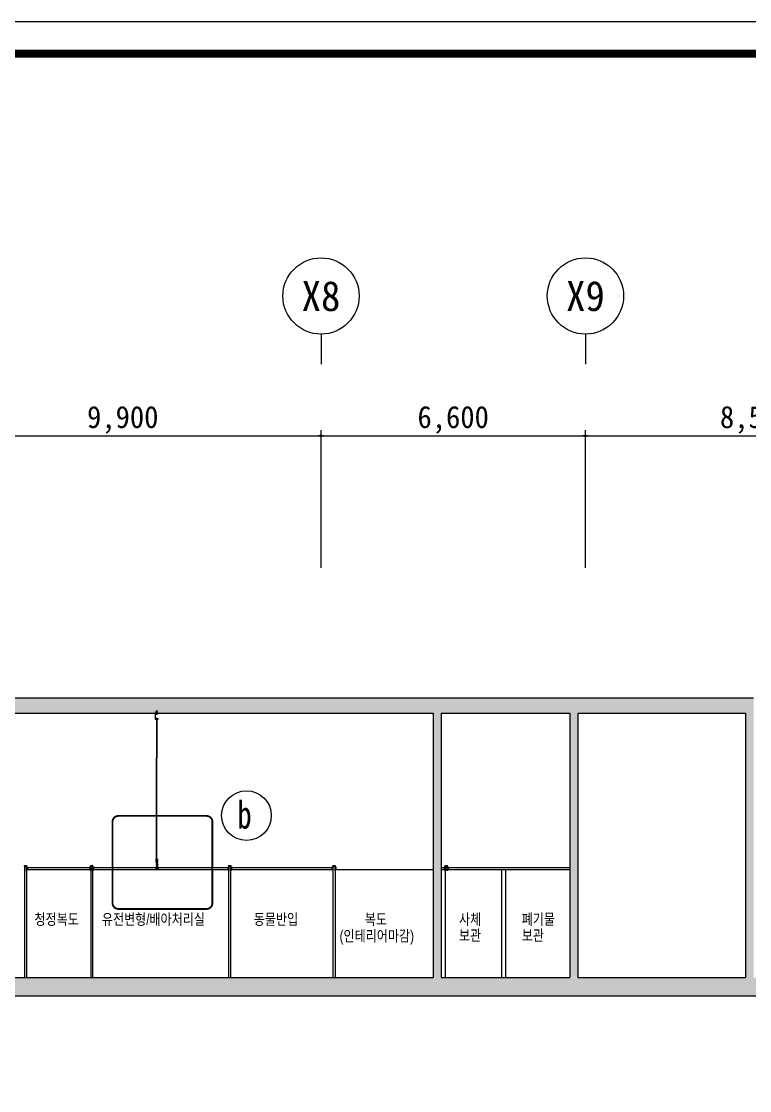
# Model space of a CAD drawing. Header units: millimetres. Extents: x 761574 to 813627, y -447408 to -384263.
# Drawn here: x 809305 to 810096, y -385425 to -384263 of the extents above; entities that cross this region are included whole.
import ezdxf
from ezdxf.enums import TextEntityAlignment as Align

# ---------------------------------------------------------------- set-up
doc = ezdxf.new("R2010")
doc.units = ezdxf.units.MM
doc.header["$LTSCALE"] = 500
doc.header["$PDMODE"] = 2
for name, pattern in [('CENTER', [2, 1.25, -0.25, 0.25, -0.25]), ('HID', [2.2, 1.5, -0.7]), ('HIDDEN', [9.525, 6.35, -3.175])]:
    doc.linetypes.add(name, pattern=pattern)
doc.layers.get('Defpoints').update_dxf_attribs({"color": 8})
doc.layers.add('(크린)벽체 50T PANNEL', color=4, linetype='Continuous', lineweight=20)
for name, color, linetype in [('1', 1, 'CENTER'), ('3', 3, 'Continuous'), ('5', 5, 'Continuous'), ('BEEM-ST', 2, 'Continuous'), ('DIM', 7, 'Continuous'), ('DOOR', 4, 'Continuous'), ('ETC', 6, 'Continuous'), ('FORM', 7, 'Continuous'), ('H1', 5, 'Continuous'), ('ik_Line', 30, 'Continuous'), ('PANEL', 7, 'Continuous'), ('TEXT1', 2, 'Continuous'), ('TIT1', 3, 'Continuous'), ('크린판넬', 4, 'Continuous')]:
    doc.layers.add(name, color=color, linetype=linetype)
doc.styles.add('글씨1', font='stylu.ttf')
doc.styles.add('돋움', font='')
doc.styles.get('돋움').set_extended_font_data('DotumChe')
doc.dimstyles.new('DIM270', dxfattribs={"dimscale": 3, "dimtxt": 3, "dimasz": 1, "dimexe": 2, "dimexo": 3, "dimgap": 1, "dimtad": 1, "dimtoh": 1, "dimdec": 0, "dimzin": 9, "dimdsep": 46, "dimtxsty": '돋움', "dimblk": 'dots', "dimcen": 0, "dimclrt": 3, "dimadec": 0, "dimazin": 0, "dimtm": 1e-09, "dimtfac": 1, "dimtdec": 0, "dimtix": 1, "dimtmove": 2, "dimatfit": 3, "dimldrblk": 'dots', "dimfxl": 0, "dimtolj": 1, "dimtzin": 0, "dimarcsym": 0})
pattern_1 = [(45, (702758.39385, -388191.3018), (0.029273216136, 0.107335125832), [0.137995264246, -0.02759905285, 0, -0.02759905285])]

# ---------------------------------------------------------------- blocks, each defined once
blk = doc.blocks.new('form')
at = {"layer": 'FORM', "color": 3}
blk.add_lwpolyline([(0, 562.79), (792.83, 562.79), (792.83, 0), (0, 0)], close=True, dxfattribs=at)
at = {"layer": 'FORM', "color": 2, "const_width": 1.94}
blk.add_lwpolyline([(12.48, 6.47), (12.48, 555.28), (781.78, 555.28), (781.78, 6.47)], close=True, dxfattribs=at)
blk = doc.blocks.new('*U2')
blk.add_line((0, 5), (0, 0))
blk.add_circle((0, 11.35), 6.35)
at = {"color": 3, "style": '돋움'}
blk.add_attdef('NO', text='', height=5, dxfattribs=at).set_placement((0, 11.35), align=Align.MIDDLE_CENTER)
blk = doc.blocks.new('dots')
blk.add_line((-1, 0), (1, 0))
at = {"const_width": 0.5}
blk.add_lwpolyline([(-0.25, 0, 1), (0.25, 0, 1)], format="xyb", close=True, dxfattribs=at)
blk = doc.blocks.new('*D48')
at = {"layer": 'Defpoints', "color": 0}
for p in [(809630.7, -384713.6), (809199.8, -384865.9), (809630.7, -384865.9)]:
    blk.add_point(p, dxfattribs=at)
at = {"layer": 'DIM', "color": 0, "lineweight": -2}
for p, q in [((809199.8, -384856.9), (809199.8, -384707.6)), ((809630.7, -384856.9), (809630.7, -384707.6)), ((809202.8, -384713.6), (809627.7, -384713.6))]:
    blk.add_line(p, q, dxfattribs=at)
at = {"layer": 'DIM', "color": 0, "lineweight": -2, "xscale": 3, "yscale": 3, "zscale": 3, "rotation": 180}
blk.add_blockref('dots', (809199.8, -384713.6), dxfattribs=at)
at = {"layer": 'DIM', "color": 0, "lineweight": -2, "xscale": 3, "yscale": 3, "zscale": 3}
blk.add_blockref('dots', (809630.7, -384713.6), dxfattribs=at)
at = {"layer": 'DIM', "color": 3, "insert": (809415.3, -384696.3), "char_height": 24, "attachment_point": 5, "style": '돋움'}
blk.add_mtext('\\A1;9,900', dxfattribs=at)
blk = doc.blocks.new('*D49')
at = {"layer": 'Defpoints', "color": 0}
for p in [(809917.9, -384713.6), (809630.7, -384865.9), (809917.9, -384865.9)]:
    blk.add_point(p, dxfattribs=at)
at = {"layer": 'DIM', "color": 0, "lineweight": -2}
for p, q in [((809630.7, -384856.9), (809630.7, -384707.6)), ((809917.9, -384856.9), (809917.9, -384707.6)), ((809633.7, -384713.6), (809914.9, -384713.6))]:
    blk.add_line(p, q, dxfattribs=at)
at = {"layer": 'DIM', "color": 0, "lineweight": -2, "xscale": 3, "yscale": 3, "zscale": 3, "rotation": 180}
blk.add_blockref('dots', (809630.7, -384713.6), dxfattribs=at)
at = {"layer": 'DIM', "color": 0, "lineweight": -2, "xscale": 3, "yscale": 3, "zscale": 3}
blk.add_blockref('dots', (809917.9, -384713.6), dxfattribs=at)
at = {"layer": 'DIM', "color": 3, "insert": (809774.3, -384696.3), "char_height": 24, "attachment_point": 5, "style": '돋움'}
blk.add_mtext('\\A1;6,600', dxfattribs=at)
blk = doc.blocks.new('*D50')
at = {"layer": 'Defpoints', "color": 0}
for p in [(810287.8, -384713.6), (809917.9, -384865.9), (810287.8, -384865.9)]:
    blk.add_point(p, dxfattribs=at)
at = {"layer": 'DIM', "color": 0, "lineweight": -2}
for p, q in [((809917.9, -384856.9), (809917.9, -384707.6)), ((810287.8, -384856.9), (810287.8, -384707.6)), ((809920.9, -384713.6), (810284.8, -384713.6))]:
    blk.add_line(p, q, dxfattribs=at)
at = {"layer": 'DIM', "color": 0, "lineweight": -2, "xscale": 3, "yscale": 3, "zscale": 3, "rotation": 180}
blk.add_blockref('dots', (809917.9, -384713.6), dxfattribs=at)
at = {"layer": 'DIM', "color": 0, "lineweight": -2, "xscale": 3, "yscale": 3, "zscale": 3}
blk.add_blockref('dots', (810287.8, -384713.6), dxfattribs=at)
at = {"layer": 'DIM', "color": 3, "insert": (810102.9, -384696.3), "char_height": 24, "attachment_point": 5, "style": '돋움'}
blk.add_mtext('\\A1;8,500', dxfattribs=at)

msp = doc.modelspace()

# ---------------------------------------------------------------- hatches: boundary and pattern name
h = msp.add_hatch(color=253)
h.paths.add_polyline_path([(809311.4, -385182.6), (809311.4, -385183.3), (809311.8, -385183.3), (809311.8, -385184), (809311.4, -385184), (809311.4, -385184.7), (809311.1, -385184.7), (809311.1, -385183.9), (809311.7, -385183.9), (809311.7, -385183.4), (809311.1, -385183.4), (809311.1, -385182.6)])
h.paths.add_polyline_path([(809311.4, -385182.7), (809311.2, -385182.7), (809311.2, -385183.3), (809311.4, -385183.3)], flags=16)
h.paths.add_polyline_path([(809311.4, -385184), (809311.2, -385184), (809311.2, -385184.6), (809311.4, -385184.6)], flags=16)
h = msp.add_hatch(color=253)
h.paths.add_polyline_path([(809379.9, -385182.6), (809379.9, -385183.3), (809379.5, -385183.3), (809379.5, -385184), (809379.9, -385184), (809379.9, -385184.7), (809380.2, -385184.7), (809380.2, -385183.9), (809379.5, -385183.9), (809379.5, -385183.4), (809380.2, -385183.4), (809380.2, -385182.6)])
h.paths.add_polyline_path([(809379.9, -385182.7), (809380.1, -385182.7), (809380.1, -385183.3), (809379.9, -385183.3)], flags=16)
h.paths.add_polyline_path([(809379.9, -385184), (809380.1, -385184), (809380.1, -385184.6), (809379.9, -385184.6)], flags=16)
h = msp.add_hatch(color=253)
h.paths.add_polyline_path([(809383.2, -385182.6), (809383.2, -385183.3), (809383.6, -385183.3), (809383.6, -385184), (809383.2, -385184), (809383.2, -385184.7), (809382.9, -385184.7), (809382.9, -385183.9), (809383.6, -385183.9), (809383.6, -385183.4), (809382.9, -385183.4), (809382.9, -385182.6)])
h.paths.add_polyline_path([(809383.2, -385182.7), (809383, -385182.7), (809383, -385183.3), (809383.2, -385183.3)], flags=16)
h.paths.add_polyline_path([(809383.2, -385184), (809383, -385184), (809383, -385184.6), (809383.2, -385184.6)], flags=16)
h = msp.add_hatch()
h.set_pattern_fill('ANSI36', color=253, scale=0.441585, style=0)
h.set_pattern_definition(pattern_1)
h.paths.add_polyline_path([(809452.7, -385179.1), (809452.5, -385179.1), (809452.5, -385179.9), (809452.5, -385182.1), (809452.2, -385182.1), (809452.2, -385182.2), (809452.6, -385182.2), (809453.3, -385182.2), (809453.3, -385182.1), (809452.7, -385182.1)])
h.paths.add_polyline_path([(809452.2, -385182.1), (809451.9, -385182.1), (809451.9, -385182.2), (809452.2, -385182.2)])
h = msp.add_hatch()
h.set_pattern_fill('ANSI36', color=253, scale=0.441585, style=0)
h.set_pattern_definition(pattern_1)
h.paths.add_polyline_path([(809452.7, -385178.2), (809452.5, -385178.2), (809452.5, -385179.1), (809452.7, -385179.1)])
h = msp.add_hatch(color=253)
h.paths.add_polyline_path([(809530, -385182.6), (809530, -385183.3), (809529.6, -385183.3), (809529.6, -385184), (809530, -385184), (809530, -385184.7), (809530.3, -385184.7), (809530.3, -385183.9), (809529.7, -385183.9), (809529.7, -385183.4), (809530.3, -385183.4), (809530.3, -385182.6)])
h.paths.add_polyline_path([(809530.1, -385182.7), (809530.3, -385182.7), (809530.3, -385183.3), (809530.1, -385183.3)], flags=16)
h.paths.add_polyline_path([(809530.1, -385184), (809530.3, -385184), (809530.3, -385184.6), (809530.1, -385184.6)], flags=16)
h = msp.add_hatch(color=253)
h.paths.add_polyline_path([(809533.4, -385182.6), (809533.4, -385183.3), (809533.8, -385183.3), (809533.8, -385184), (809533.4, -385184), (809533.4, -385184.7), (809533.1, -385184.7), (809533.1, -385183.9), (809533.7, -385183.9), (809533.7, -385183.4), (809533.1, -385183.4), (809533.1, -385182.6)])
h.paths.add_polyline_path([(809533.3, -385182.7), (809533.1, -385182.7), (809533.1, -385183.3), (809533.3, -385183.3)], flags=16)
h.paths.add_polyline_path([(809533.3, -385184), (809533.1, -385184), (809533.1, -385184.6), (809533.3, -385184.6)], flags=16)
h = msp.add_hatch(color=253)
h.paths.add_polyline_path([(809643.2, -385182.6), (809643.2, -385183.3), (809642.8, -385183.3), (809642.8, -385184), (809643.2, -385184), (809643.2, -385184.7), (809643.5, -385184.7), (809643.5, -385183.9), (809642.8, -385183.9), (809642.8, -385183.4), (809643.5, -385183.4), (809643.5, -385182.6)])
h.paths.add_polyline_path([(809643.2, -385182.7), (809643.4, -385182.7), (809643.4, -385183.3), (809643.2, -385183.3)], flags=16)
h.paths.add_polyline_path([(809643.2, -385184), (809643.4, -385184), (809643.4, -385184.6), (809643.2, -385184.6)], flags=16)
h = msp.add_hatch(color=253)
h.paths.add_polyline_path([(809646.5, -385182.6), (809646.5, -385183.3), (809646.9, -385183.3), (809646.9, -385184), (809646.5, -385184), (809646.5, -385184.7), (809646.2, -385184.7), (809646.2, -385183.9), (809646.9, -385183.9), (809646.9, -385183.4), (809646.2, -385183.4), (809646.2, -385182.6)])
h.paths.add_polyline_path([(809646.5, -385182.7), (809646.3, -385182.7), (809646.3, -385183.3), (809646.5, -385183.3)], flags=16)
h.paths.add_polyline_path([(809646.5, -385184), (809646.3, -385184), (809646.3, -385184.6), (809646.5, -385184.6)], flags=16)
h = msp.add_hatch(color=253)
h.paths.add_polyline_path([(809765, -385182.6), (809765, -385183.3), (809764.6, -385183.3), (809764.6, -385184), (809765, -385184), (809765, -385184.7), (809765.3, -385184.7), (809765.3, -385183.9), (809764.7, -385183.9), (809764.7, -385183.4), (809765.3, -385183.4), (809765.3, -385182.6)])
h.paths.add_polyline_path([(809765.1, -385182.7), (809765.3, -385182.7), (809765.3, -385183.3), (809765.1, -385183.3)], flags=16)
h.paths.add_polyline_path([(809765.1, -385184), (809765.3, -385184), (809765.3, -385184.6), (809765.1, -385184.6)], flags=16)
h = msp.add_hatch(color=253)
h.paths.add_polyline_path([(809768.4, -385182.6), (809768.4, -385183.3), (809768.8, -385183.3), (809768.8, -385184), (809768.4, -385184), (809768.4, -385184.7), (809768.1, -385184.7), (809768.1, -385183.9), (809768.7, -385183.9), (809768.7, -385183.4), (809768.1, -385183.4), (809768.1, -385182.6)])
h.paths.add_polyline_path([(809768.3, -385182.7), (809768.1, -385182.7), (809768.1, -385183.3), (809768.3, -385183.3)], flags=16)
h.paths.add_polyline_path([(809768.3, -385184), (809768.1, -385184), (809768.1, -385184.6), (809768.3, -385184.6)], flags=16)
at = {"layer": 'ik_Line'}
h = msp.add_hatch(dxfattribs=at)
h.set_pattern_fill('AR-CONC', color=8, scale=2.56, style=0)
h.set_pattern_definition([(50, (-2188353.002, 961625.568), (18.361860675, -1.606454656), [1.92, -21.12]), (355, (-2188353.002, 961625.568), (-3.55203414, 19.25611862), [1.536, -16.896]), (100.4514, (-2188351.472, 961625.435), (14.80984017, 17.64965228), [1.63174886, -17.94923807]), (46.1842, (-2188353.002, 961630.688), (27.32137084, -4.23728677), [2.88, -31.68]), (96.6356, (-2188350.725, 961630.335), (23.92736526, 24.9374175), [2.44762337, -26.9238528]), (351.1842, (-2188353.002, 961630.688), (23.9273458, 24.93743618), [2.304, -25.344]), (21, (-2188350.442, 961629.408), (15.280820534, -10.3070436), [1.92, -21.12]), (326, (-2188350.442, 961629.408), (6.2288725, 18.56384115), [1.536, -16.896]), (71.4514, (-2188349.169, 961628.55), (21.50969929, 8.25678072), [1.63174886, -17.94923807]), (37.5, (-2188353.002, 961625.5685), (0.311292296, 8.522082658), [0, -16.6912, 0, -17.152, 0, -16.96]), (7.5, (-2188353.002, 961625.5685), (6.734580159, 10.096939824), [0, -9.7792, 0, -16.3072, 0, -6.464]), (327.5, (-2188358.711, 961625.5685), (13.665854366, -0.577404716), [0, -6.4, 0, -19.968, 0, -26.496]), (317.5, (-2188361.271, 961625.568), (14.929565935, 2.562687548), [0, -8.32, 0, -13.2608, 0, -18.816])])
h.paths.add_polyline_path([(807476.2, -384998.3), (810100.7, -384998.3), (810100.7, -385015), (807476.2, -385015)])
h = msp.add_hatch(dxfattribs=at)
h.set_pattern_fill('AR-CONC', color=8, scale=2.56, style=0)
h.set_pattern_definition([(50, (-2189542.116, 961534.237), (18.361860675, -1.606454656), [1.92, -21.12]), (355, (-2189542.116, 961534.237), (-3.55203414, 19.25611862), [1.536, -16.896]), (100.4514, (-2189540.586, 961534.103), (14.80984017, 17.64965228), [1.63174886, -17.94923807]), (46.1842, (-2189542.116, 961539.357), (27.32137084, -4.23728677), [2.88, -31.68]), (96.6356, (-2189539.84, 961539.004), (23.92736526, 24.9374175), [2.44762337, -26.9238528]), (351.1842, (-2189542.116, 961539.357), (23.9273458, 24.93743618), [2.304, -25.344]), (21, (-2189539.556, 961538.077), (15.280820534, -10.3070436), [1.92, -21.12]), (326, (-2189539.556, 961538.077), (6.2288725, 18.56384115), [1.536, -16.896]), (71.4514, (-2189538.282, 961537.218), (21.50969929, 8.25678072), [1.63174886, -17.94923807]), (37.5, (-2189542.116, 961534.237), (0.311292296, 8.522082658), [0, -16.6912, 0, -17.152, 0, -16.96]), (7.5, (-2189542.116, 961534.237), (6.734580159, 10.096939824), [0, -9.7792, 0, -16.3072, 0, -6.464]), (327.5, (-2189547.8246, 961534.237), (13.665854366, -0.577404716), [0, -6.4, 0, -19.968, 0, -26.496]), (317.5, (-2189550.385, 961534.237), (14.929565935, 2.562687548), [0, -8.32, 0, -13.2608, 0, -18.816])])
h.paths.add_polyline_path([(807476.2, -385302.2), (810643.8, -385302.2), (810643.8, -385322), (807476.2, -385322)])
at = {"layer": '크린판넬', "linetype": 'Continuous'}
h = msp.add_hatch(dxfattribs=at)
h.set_pattern_fill('AR-CONC', color=8, scale=0.12, style=0)
h.set_pattern_definition([(50, (166231.709, -77386.958), (21.8621603, -1.91269026), [2.286, -25.146]), (355, (166231.709, -77386.958), (-4.2291391, 22.92679715), [1.8288, -20.1168]), (100.451, (166233.53, -77387.118), (17.6331002, 21.01400254), [1.9428, -21.3708]), (46.1842, (166231.71, -77380.862), (32.5294849, -5.0450794), [3.429, -37.719]), (96.6356, (166234.42, -77381.283), (28.4885081, 29.6910667), [2.9142, -32.0562]), (351.184, (166231.71, -77380.862), (28.4885527, 29.6910141), [2.7432, -30.1752]), (21, (166234.757, -77382.386), (18.1937856, -12.2718622), [2.286, -25.146]), (326, (166234.757, -77382.386), (7.4162434, 22.1025559), [1.8288, -20.1168]), (71.4514, (166236.273, -77383.409), (25.6099789, 9.8307429), [1.9428, -21.3708]), (37.5, (166231.709, -77386.958), (0.37063239, 10.146604665), [0, -19.87296, 0, -20.4216, 0, -20.193]), (7.5, (166231.709, -77386.958), (8.0183595, 12.02166898), [0, -11.64336, 0, -19.41576, 0, -7.6962]), (327.5, (166224.912, -77386.958), (16.27087142, -0.68744928), [0, -7.62, 0, -23.7744, 0, -31.5468]), (317.5, (166221.864, -77386.958), (17.77550177, 3.05117892), [0, -9.906, 0, -15.78864, 0, -22.4028])])
h.paths.add_polyline_path([(810637.3, -384998.3), (810643.8, -384998.3), (810643.8, -385302.2), (810637.3, -385302.2)])
h.paths.add_polyline_path([(810092, -385015), (810100.7, -385015), (810100.7, -385302.2), (810092, -385302.2)])
h.paths.add_polyline_path([(809901, -385015), (809909.8, -385015), (809909.8, -385302.1), (809901, -385302.1)])
h.paths.add_polyline_path([(809752.5, -385015), (809761.2, -385015), (809761.2, -385302.2), (809752.5, -385302.2)])

# ---------------------------------------------------------------- linework, layer by layer
at = {"layer": '(크린)벽체 50T PANNEL', "ltscale": 0.1}
for p, q in [((809308.6, -385180.5), (809310.8, -385180.5)), ((809310.8, -385181.2), (809308.6, -385181.2)), ((809380.5, -385180.5), (809382.6, -385180.5)), ((809382.6, -385181.2), (809380.5, -385181.2)), ((809451.4, -385182.6), (809453.8, -385182.6)), ((809530.6, -385180.5), (809532.8, -385180.5)), ((809532.8, -385181.2), (809530.6, -385181.2)), ((809643.8, -385180.5), (809645.9, -385180.5)), ((809645.9, -385181.2), (809643.8, -385181.2)), ((809765.6, -385180.5), (809767.8, -385180.5)), ((809767.8, -385181.2), (809765.6, -385181.2))]:
    msp.add_line(p, q, dxfattribs=at)
at = {"color": 2}
for p, q in [((807476.2, -384998.3), (810100.7, -384998.3)), ((807593, -385015), (809752.5, -385015)), ((809752.5, -385015), (809752.5, -385302.2)), ((809761.2, -385015), (809761.2, -385302.2)), ((809761.2, -385015), (809901, -385015)), ((809901, -385014.9), (809901, -385302.2)), ((809909.8, -385014.9), (809909.8, -385302.1)), ((809909.8, -385015), (810092, -385015)), ((810092, -385015), (810092, -385302.2)), ((810092, -385015), (810092, -385302.2)), ((807594, -385302.2), (809752.5, -385302.2)), ((809761.2, -385302.2), (809901, -385302.2)), ((809909.8, -385302.2), (810092, -385302.2)), ((807476.2, -385322), (810643.8, -385322))]:
    msp.add_line(p, q, dxfattribs=at)
at = {"color": 8, "linetype": 'HID'}
for p, q in [((809452.9, -385012.7), (809451.5, -385012.7)), ((809452.4, -385012.4), (809452, -385012.4)), ((809452, -385012.4), (809452, -385015.5)), ((809452.4, -385015.5), (809452.4, -385012.4))]:
    msp.add_line(p, q, dxfattribs=at)
at = {"color": 8, "linetype": 'HID', "ltscale": 0.1}
for p, q in [((809452, -385015.4), (809451.5, -385012.7)), ((809452.4, -385015.4), (809452.9, -385012.7))]:
    msp.add_line(p, q, dxfattribs=at)
for p, q in [((809451.5, -385015.5), (809451.5, -385015.4)), ((809452.8, -385015.5), (809451.5, -385015.5)), ((809451.8, -385015.5), (809451.8, -385016)), ((809451.8, -385016), (809452.7, -385016)), ((809451.9, -385015.5), (809451.9, -385016)), ((809452, -385016), (809452, -385016.4)), ((809452.4, -385016.4), (809452, -385016.4)), ((809452, -385022.1), (809452, -385064)), ((809452.4, -385016.4), (809452.4, -385016)), ((809452.5, -385015.5), (809452.5, -385016)), ((809452.5, -385022.1), (809452.5, -385064)), ((809452.7, -385016), (809452.7, -385015.5)), ((809452.8, -385015.4), (809452.8, -385015.5)), ((809452, -385170.1), (809452, -385064)), ((809452.5, -385170.1), (809452.5, -385064)), ((809452, -385173.8), (809452, -385173.8)), ((809451.3, -385182.5), (809451.4, -385182.5)), ((809453.8, -385182.5), (809453.9, -385182.5))]:
    msp.add_line(p, q)
at = {"linetype": 'Continuous'}
for p, q in [((809451.3, -385182.5), (809451.4, -385182.6)), ((809451.3, -385182.5), (809451.3, -385182.8)), ((809451.3, -385182.6), (809451.4, -385182.7)), ((809451.3, -385182.6), (809451.4, -385182.6)), ((809451.3, -385182.7), (809451.4, -385182.8)), ((809451.3, -385182.7), (809451.4, -385182.7)), ((809451.3, -385182.8), (809451.4, -385182.8)), ((809451.3, -385182.9), (809451.4, -385182.8)), ((809451.3, -385182.8), (809451.3, -385182.9)), ((809451.4, -385182.5), (809451.4, -385182.8)), ((809453.8, -385182.5), (809453.8, -385182.8)), ((809453.8, -385182.5), (809453.9, -385182.6)), ((809453.8, -385182.6), (809453.9, -385182.6)), ((809453.8, -385182.6), (809453.9, -385182.7)), ((809453.8, -385182.7), (809453.9, -385182.7)), ((809453.8, -385182.7), (809453.9, -385182.8)), ((809453.8, -385182.8), (809453.8, -385182.9)), ((809453.8, -385182.9), (809453.9, -385182.8)), ((809453.8, -385182.8), (809453.9, -385182.8)), ((809453.9, -385182.5), (809453.9, -385182.8))]:
    msp.add_line(p, q, dxfattribs=at)
at = {"color": 7}
msp.add_line((809451.8, -385178.2), (809451.8, -385179.9), dxfattribs=at)
at = {"color": 7, "linetype": 'Continuous'}
for p, q in [((809451.8, -385178.2), (809451.9, -385178.2)), ((809451.8, -385179.9), (809451.9, -385179.9))]:
    msp.add_line(p, q, dxfattribs=at)
at = {"color": 6, "linetype": 'HIDDEN', "ltscale": 0.005, "const_width": 2}
msp.add_lwpolyline([(809410.6, -385126.6), (809506.3, -385126.6, -0.414214), (809512.7, -385133), (809512.7, -385221.3, -0.414214), (809506.3, -385227.7), (809410.6, -385227.7, -0.414214), (809404.2, -385221.3), (809404.2, -385133, -0.414214)], format="xyb", close=True, dxfattribs=at)
at = {"color": 2}
for points in [[(809309.2, -385180.8), (809309.2, -385181.1, -0.414214), (809309.2, -385181.1), (809308.7, -385181.1, -0.414214), (809308.7, -385181.1), (809308.7, -385180.6, -0.414214), (809308.7, -385180.5), (809309.1, -385180.5), (809309.2, -385180.7)], [(809309.2, -385181.1, -0.414214), (809309.2, -385181.1), (809309.2, -385180.9, -0.414214), (809309.2, -385180.9), (809310.2, -385180.9, -0.414214), (809310.2, -385180.9), (809310.2, -385181.1, -0.414214), (809310.2, -385181.1)], [(809310.3, -385181.1, -0.414214), (809310.3, -385181.1), (809310.3, -385180.8), (809310.3, -385180.7), (809310.4, -385180.5), (809310.8, -385180.5, -0.414214), (809310.8, -385180.6), (809310.8, -385181.1, -0.414214), (809310.8, -385181.1)], [(809381, -385180.8), (809381, -385181.1, -0.414214), (809381, -385181.1), (809380.5, -385181.1, -0.414214), (809380.5, -385181.1), (809380.5, -385180.6, -0.414214), (809380.5, -385180.5), (809380.9, -385180.5), (809381, -385180.7)], [(809381.1, -385181.1, -0.414214), (809381, -385181.1), (809381, -385180.9, -0.414214), (809381.1, -385180.9), (809382, -385180.9, -0.414214), (809382, -385180.9), (809382, -385181.1, -0.414214), (809382, -385181.1)], [(809382.1, -385181.1, -0.414214), (809382.1, -385181.1), (809382.1, -385180.8), (809382.1, -385180.7), (809382.2, -385180.5), (809382.6, -385180.5, -0.414214), (809382.6, -385180.6), (809382.6, -385181.1, -0.414214), (809382.6, -385181.1)], [(809531.1, -385180.8), (809531.1, -385181.1, -0.414214), (809531.1, -385181.1), (809530.7, -385181.1, -0.414214), (809530.7, -385181.1), (809530.7, -385180.6, -0.414214), (809530.7, -385180.5), (809531.1, -385180.5), (809531.1, -385180.7)], [(809531.2, -385181.1, -0.414214), (809531.2, -385181.1), (809531.2, -385180.9, -0.414214), (809531.2, -385180.9), (809532.2, -385180.9, -0.414214), (809532.2, -385180.9), (809532.2, -385181.1, -0.414214), (809532.2, -385181.1)], [(809532.3, -385181.1, -0.414214), (809532.2, -385181.1), (809532.2, -385180.8), (809532.2, -385180.7), (809532.3, -385180.5), (809532.7, -385180.5, -0.414214), (809532.7, -385180.6), (809532.7, -385181.1, -0.414214), (809532.7, -385181.1)], [(809644.3, -385180.8), (809644.3, -385181.1, -0.414214), (809644.3, -385181.1), (809643.8, -385181.1, -0.414214), (809643.8, -385181.1), (809643.8, -385180.6, -0.414214), (809643.8, -385180.5), (809644.2, -385180.5), (809644.3, -385180.7)], [(809644.3, -385181.1, -0.414214), (809644.3, -385181.1), (809644.3, -385180.9, -0.414214), (809644.3, -385180.9), (809645.3, -385180.9, -0.414214), (809645.3, -385180.9), (809645.3, -385181.1, -0.414214), (809645.3, -385181.1)], [(809645.4, -385181.1, -0.414214), (809645.4, -385181.1), (809645.4, -385180.8), (809645.4, -385180.7), (809645.5, -385180.5), (809645.9, -385180.5, -0.414214), (809645.9, -385180.6), (809645.9, -385181.1, -0.414214), (809645.9, -385181.1)], [(809766.1, -385180.8), (809766.1, -385181.1, -0.414214), (809766.1, -385181.1), (809765.7, -385181.1, -0.414214), (809765.7, -385181.1), (809765.7, -385180.6, -0.414214), (809765.7, -385180.5), (809766.1, -385180.5), (809766.1, -385180.7)], [(809766.2, -385181.1, -0.414214), (809766.2, -385181.1), (809766.2, -385180.9, -0.414214), (809766.2, -385180.9), (809767.2, -385180.9, -0.414214), (809767.2, -385180.9), (809767.2, -385181.1, -0.414214), (809767.2, -385181.1)], [(809767.3, -385181.1, -0.414214), (809767.2, -385181.1), (809767.2, -385180.8), (809767.2, -385180.7), (809767.3, -385180.5), (809767.7, -385180.5, -0.414214), (809767.7, -385180.6), (809767.7, -385181.1, -0.414214), (809767.7, -385181.1)]]:
    msp.add_lwpolyline(points, format="xyb", close=True, dxfattribs=at)
at = {"color": 6}
msp.add_lwpolyline([(809452, -385183.8), (809452.1, -385183.8), (809453.1, -385183.8), (809453.1, -385183.8), (809453.1, -385183.5), (809453.1, -385183.4), (809452.7, -385183.4, -0.414214), (809452.6, -385183.3), (809452.6, -385182.4), (809453.3, -385182.4, -0.198912), (809453.4, -385182.4), (809453.5, -385182.5), (809454.1, -385182.5), (809454.1, -385182.4), (809453.8, -385182.4), (809453.8, -385182.4), (809453.8, -385182.4), (809453.6, -385182.4), (809453.5, -385182.3, -0.198912), (809453.5, -385182.2), (809453.5, -385182), (809452.9, -385182), (809452.9, -385182, 0.414214), (809453, -385182.1), (809453.3, -385182.1), (809453.3, -385182.3), (809451.8, -385182.3), (809451.8, -385182.1), (809452.2, -385182.1, 0.414214), (809452.2, -385182), (809452.2, -385182), (809451.7, -385182), (809451.7, -385182.2, -0.198912), (809451.7, -385182.3), (809451.6, -385182.4), (809451.4, -385182.4), (809451.4, -385182.4), (809451.4, -385182.4), (809451.1, -385182.4), (809451.1, -385182.5), (809451.7, -385182.5), (809451.8, -385182.4, -0.198912), (809451.9, -385182.4), (809452.5, -385182.4), (809452.5, -385183.3, -0.414214), (809452.5, -385183.4), (809452.1, -385183.4), (809452, -385183.5), (809452, -385183.8)], format="xyb", dxfattribs=at)
at = {"color": 6, "linetype": 'Continuous'}
msp.add_lwpolyline([(809452.5, -385178.2), (809452.7, -385178.2), (809452.7, -385182.1), (809453.3, -385182.1), (809453.3, -385182.2), (809452.6, -385182.2), (809451.9, -385182.2), (809451.9, -385182.1), (809452.5, -385182.1), (809452.5, -385179.9)], dxfattribs=at)
at = {"color": 6}
msp.add_lwpolyline([(809453, -385183.7), (809453, -385183.8), (809452.1, -385183.8), (809452.1, -385183.7), (809452.1, -385183.5), (809452.1, -385183.5), (809453, -385183.5), (809453, -385183.5), (809453, -385183.7)], dxfattribs=at)
at = {"linetype": 'Continuous'}
for centre, radius, start, end in [((809451.3, -385182.5), 0.103, 26.9246, 153.0754), ((809451.3, -385182.8), 0.0175, 180, 203.6345), ((809451.4, -385182.8), 0.0175, 329.0525, 0), ((809453.9, -385182.5), 0.103, 26.9246, 153.0754), ((809453.8, -385182.8), 0.0175, 180, 203.6345), ((809453.9, -385182.8), 0.0175, 329.0525, 0)]:
    msp.add_arc(centre, radius, start, end, dxfattribs=at)
at = {"layer": '1', "color": 7}
for p, q in [((809452, -385173.4), (809452, -385170.1)), ((809452, -385176.3), (809452, -385173.8)), ((809452.5, -385173.4), (809452.5, -385170.1)), ((809452.5, -385176.3), (809452.5, -385173.8))]:
    msp.add_line(p, q, dxfattribs=at)
at = {"layer": '1'}
for points in [[(809310.8, -385181.1, -0.414214), (809310.8, -385181.2), (809308.7, -385181.2, -0.414214), (809308.6, -385181.1), (809308.6, -385180.5, -0.414214), (809308.7, -385180.5), (809309.1, -385180.5), (809309.2, -385180.6), (809309.2, -385180.8, 0.414214), (809309.3, -385180.8), (809310.2, -385180.8, 0.414214), (809310.2, -385180.8), (809310.2, -385180.6), (809310.3, -385180.5), (809310.8, -385180.5, -0.414214), (809310.8, -385180.5)], [(809382.6, -385181.1, -0.414214), (809382.6, -385181.2), (809380.5, -385181.2, -0.414214), (809380.5, -385181.1), (809380.5, -385180.5, -0.414214), (809380.5, -385180.5), (809380.9, -385180.5), (809381, -385180.6), (809381, -385180.8, 0.414214), (809381.1, -385180.8), (809382, -385180.8, 0.414214), (809382, -385180.8), (809382, -385180.6), (809382.1, -385180.5), (809382.6, -385180.5, -0.414214), (809382.6, -385180.5)], [(809532.8, -385181.1, -0.414214), (809532.7, -385181.2), (809530.6, -385181.2, -0.414214), (809530.6, -385181.1), (809530.6, -385180.5, -0.414214), (809530.6, -385180.5), (809531.1, -385180.5), (809531.2, -385180.6), (809531.2, -385180.8, 0.414214), (809531.2, -385180.8), (809532.1, -385180.8, 0.414214), (809532.2, -385180.8), (809532.2, -385180.6), (809532.3, -385180.5), (809532.7, -385180.5, -0.414214), (809532.8, -385180.5)], [(809645.9, -385181.1, -0.414214), (809645.9, -385181.2), (809643.8, -385181.2, -0.414214), (809643.8, -385181.1), (809643.8, -385180.5, -0.414214), (809643.8, -385180.5), (809644.2, -385180.5), (809644.3, -385180.6), (809644.3, -385180.8, 0.414214), (809644.4, -385180.8), (809645.3, -385180.8, 0.414214), (809645.3, -385180.8), (809645.3, -385180.6), (809645.4, -385180.5), (809645.9, -385180.5, -0.414214), (809645.9, -385180.5)], [(809767.8, -385181.1, -0.414214), (809767.7, -385181.2), (809765.6, -385181.2, -0.414214), (809765.6, -385181.1), (809765.6, -385180.5, -0.414214), (809765.6, -385180.5), (809766.1, -385180.5), (809766.2, -385180.6), (809766.2, -385180.8, 0.414214), (809766.2, -385180.8), (809767.1, -385180.8, 0.414214), (809767.2, -385180.8), (809767.2, -385180.6), (809767.3, -385180.5), (809767.7, -385180.5, -0.414214), (809767.8, -385180.5)]]:
    msp.add_lwpolyline(points, format="xyb", close=True, dxfattribs=at)
at = {"layer": '3'}
for points in [[(809310.8, -385183.1), (809310.9, -385183.1), (809310.9, -385184.7), (809312.4, -385184.7, -0.414214), (809312.3, -385184.7), (809311.9, -385184.7, 0.414214), (809310.9, -385185.7), (809310.9, -385186.1, -0.414214), (809310.8, -385186.2)], [(809380.5, -385183.1), (809380.4, -385183.1), (809380.4, -385184.7), (809378.9, -385184.7, 0.414214), (809379, -385184.7), (809379.4, -385184.7, -0.414214), (809380.4, -385185.7), (809380.4, -385186.1, 0.414214), (809380.5, -385186.2)], [(809382.6, -385183.1), (809382.7, -385183.1), (809382.7, -385184.7), (809384.2, -385184.7, -0.414214), (809384.1, -385184.7), (809383.7, -385184.7, 0.414214), (809382.7, -385185.7), (809382.7, -385186.1, -0.414214), (809382.6, -385186.2)], [(809530.6, -385183.1), (809530.5, -385183.1), (809530.5, -385184.7), (809529.1, -385184.7, 0.414214), (809529.1, -385184.7), (809529.5, -385184.7, -0.414214), (809530.5, -385185.7), (809530.5, -385186.1, 0.414214), (809530.6, -385186.2)], [(809532.8, -385183.1), (809532.8, -385183.1), (809532.8, -385184.7), (809534.3, -385184.7, -0.414214), (809534.2, -385184.7), (809533.8, -385184.7, 0.414214), (809532.8, -385185.7), (809532.8, -385186.1, -0.414214), (809532.8, -385186.2)], [(809643.8, -385183.1), (809643.7, -385183.1), (809643.7, -385184.7), (809642.2, -385184.7, 0.414214), (809642.3, -385184.7), (809642.7, -385184.7, -0.414214), (809643.7, -385185.7), (809643.7, -385186.1, 0.414214), (809643.8, -385186.2)], [(809645.9, -385183.1), (809646, -385183.1), (809646, -385184.7), (809647.5, -385184.7, -0.414214), (809647.4, -385184.7), (809647, -385184.7, 0.414214), (809646, -385185.7), (809646, -385186.1, -0.414214), (809645.9, -385186.2)], [(809765.6, -385183.1), (809765.5, -385183.1), (809765.5, -385184.7), (809764.1, -385184.7, 0.414214), (809764.1, -385184.7), (809764.5, -385184.7, -0.414214), (809765.5, -385185.7), (809765.5, -385186.1, 0.414214), (809765.6, -385186.2)], [(809767.8, -385183.1), (809767.8, -385183.1), (809767.8, -385184.7), (809769.3, -385184.7, -0.414214), (809769.2, -385184.7), (809768.8, -385184.7, 0.414214), (809767.8, -385185.7), (809767.8, -385186.1, -0.414214), (809767.8, -385186.2)]]:
    msp.add_lwpolyline(points, format="xyb", close=True, dxfattribs=at)
at = {"layer": '5', "color": 9}
for p, q in [((809452, -385171.7), (809452.5, -385171.7)), ((809452, -385171.8), (809452.5, -385171.8)), ((809452, -385171.9), (809452.5, -385172)), ((809452, -385171.9), (809452.5, -385171.9)), ((809452, -385172), (809452.5, -385172.1)), ((809452, -385172.1), (809452.5, -385172.2)), ((809452, -385172.2), (809452.5, -385172.2)), ((809452, -385172.3), (809452.5, -385172.3)), ((809452, -385172.4), (809452, -385172.3)), ((809452, -385174), (809452.5, -385174)), ((809452, -385174.1), (809452.5, -385174.1)), ((809452, -385174.2), (809452.5, -385174.3)), ((809452, -385174.2), (809452.5, -385174.2)), ((809452, -385174.3), (809452.5, -385174.4)), ((809452, -385174.4), (809452.5, -385174.5)), ((809452, -385174.5), (809452.5, -385174.5)), ((809452, -385174.6), (809452.5, -385174.6)), ((809452, -385175.8), (809452.5, -385175.8)), ((809452, -385175.9), (809452.5, -385175.9)), ((809452.4, -385172.4), (809452.4, -385172.3)), ((809452, -385176), (809452.5, -385176.1)), ((809452, -385176), (809452.5, -385176)), ((809452, -385176.1), (809452.5, -385176.2)), ((809452, -385176.2), (809452.5, -385176.3)), ((809452, -385176.3), (809452.5, -385176.3)), ((809452, -385176.4), (809452.5, -385176.4))]:
    msp.add_line(p, q, dxfattribs=at)
at = {"layer": 'BEEM-ST', "color": 3}
msp.add_lwpolyline([(809453.9, -385015), (809450.6, -385015), (809450.6, -385021.6), (809453.9, -385021.6), (809453.9, -385021.2), (809451, -385021.2), (809451, -385015.4), (809453.9, -385015.4)], close=True, dxfattribs=at)
at = {"layer": 'DOOR', "color": 7}
for p, q in [((809451.5, -385178.9), (809451.5, -385179)), ((809451.5, -385179.1), (809451.5, -385179.2)), ((809451.5, -385179.3), (809451.5, -385179.4)), ((809451.8, -385178.8), (809451.6, -385178.8)), ((809451.8, -385179), (809451.6, -385179)), ((809451.8, -385179.2), (809451.6, -385179.2)), ((809451.8, -385179.5), (809451.6, -385179.5)), ((809452.7, -385178.9), (809452.7, -385179)), ((809452.7, -385179.1), (809452.7, -385179.2)), ((809452.7, -385179.3), (809452.7, -385179.4)), ((809452.8, -385178.8), (809453, -385178.8)), ((809452.8, -385179), (809453, -385179)), ((809452.8, -385179.2), (809453, -385179.2)), ((809452.8, -385179.5), (809453, -385179.5)), ((809453.1, -385178.9), (809453.1, -385179)), ((809453.1, -385179), (809453.8, -385179)), ((809453.1, -385179.1), (809453.1, -385179.2)), ((809453.8, -385179.2), (809453.1, -385179.2)), ((809453.1, -385179.3), (809453.1, -385179.4)), ((809453.2, -385179), (809453.3, -385179.2)), ((809453.2, -385179), (809453.2, -385179.2)), ((809453.3, -385179), (809453.3, -385179.2)), ((809453.4, -385179), (809453.4, -385179.2)), ((809453.4, -385179), (809453.5, -385179.2)), ((809453.5, -385179), (809453.5, -385179.2)), ((809453.6, -385179), (809453.6, -385179.2)), ((809453.7, -385179), (809453.7, -385179.2)), ((809453.8, -385179.1), (809453.8, -385179.2))]:
    msp.add_line(p, q, dxfattribs=at)
for centre, radius, start, end in [((809451.6, -385178.9), 0.0603, 90, 180), ((809451.6, -385179), 0.0603, 180, 270), ((809451.6, -385179.1), 0.0603, 90, 180), ((809451.6, -385179.2), 0.0603, 180, 270), ((809451.6, -385179.3), 0.0603, 90, 180), ((809451.6, -385179.4), 0.0603, 180, 270), ((809452.8, -385178.9), 0.0603, 90, 180), ((809452.8, -385179), 0.0603, 180, 270), ((809452.8, -385179.1), 0.0603, 90, 180), ((809452.8, -385179.2), 0.0603, 180, 270), ((809452.8, -385179.3), 0.0603, 90, 180), ((809452.8, -385179.4), 0.0603, 180, 270), ((809453, -385178.9), 0.0603, 0, 90), ((809453, -385179.1), 0.0603, 0, 90), ((809453, -385179), 0.0603, 270, 0), ((809453, -385179.3), 0.0603, 0, 90), ((809453, -385179.2), 0.0603, 270, 0), ((809453, -385179.4), 0.0603, 270, 0), ((809453.8, -385179.1), 0.0402, 0, 90), ((809453.8, -385179.2), 0.0402, 270, 0)]:
    msp.add_arc(centre, radius, start, end, dxfattribs=at)
at = {"layer": 'ETC'}
for p, q in [((809452.8, -385021.1), (809451.7, -385021.1)), ((809451.7, -385021.1), (809451.7, -385021.2)), ((809451.7, -385021.7), (809451.7, -385021.6)), ((809452.8, -385021.7), (809451.7, -385021.7)), ((809452.7, -385020.6), (809451.8, -385020.6)), ((809451.8, -385020.6), (809451.8, -385021.1)), ((809451.8, -385022.1), (809451.8, -385021.7)), ((809452.7, -385022.1), (809451.8, -385022.1)), ((809452.5, -385020.3), (809452, -385020.3)), ((809452, -385020.3), (809452, -385020.6)), ((809452, -385020.6), (809452, -385021.1)), ((809452, -385022.1), (809452, -385021.7)), ((809452.5, -385020.3), (809452.5, -385020.6)), ((809452.5, -385021.1), (809452.5, -385020.6)), ((809452.5, -385021.7), (809452.5, -385022.1)), ((809452.7, -385021.1), (809452.7, -385020.6)), ((809452.7, -385021.7), (809452.7, -385022.1)), ((809452.8, -385021.2), (809452.8, -385021.1)), ((809452.8, -385021.6), (809452.8, -385021.7))]:
    msp.add_line(p, q, dxfattribs=at)
at = {"layer": 'H1', "color": 7}
for p, q in [((809451.4, -385174.1), (809451.4, -385176.9)), ((809451.8, -385173.4), (809451.8, -385173.4)), ((809452.7, -385173.4), (809452.7, -385173.4)), ((809452.7, -385174.3), (809452.7, -385176.7)), ((809453, -385174.1), (809453, -385176.9)), ((809451.8, -385177.6), (809451.8, -385177.6)), ((809452.7, -385177.6), (809452.7, -385177.6))]:
    msp.add_line(p, q, dxfattribs=at)
for centre, radius, start, end in [((809452.1, -385174.1), 0.693, 122.7739, 180), ((809451.7, -385173.4), 0.0402, 302.7739, 0), ((809452.7, -385173.4), 0.0402, 180, 237.2261), ((809452.3, -385174.1), 0.693, 0, 57.2261), ((809452.1, -385176.9), 0.693, 180, 237.2261), ((809451.7, -385177.6), 0.0402, 0, 57.2261), ((809451.7, -385177.6), 0.0402, 0, 57.2261), ((809452.3, -385176.9), 0.693, 302.7739, 0), ((809452.7, -385177.6), 0.0402, 122.7739, 180), ((809452.7, -385177.6), 0.0402, 122.7739, 180)]:
    msp.add_arc(centre, radius, start, end, dxfattribs=at)
at = {"layer": 'ik_Line', "color": 3}
for p, q in [((809310.8, -385181), (809310.8, -385182.6)), ((809310.9, -385181), (809310.8, -385181)), ((809310.8, -385182.6), (809312.4, -385182.6)), ((809310.9, -385182.5), (809310.9, -385181)), ((809312.4, -385182.5), (809310.9, -385182.5)), ((809312.4, -385182.6), (809312.4, -385182.5)), ((809378.8, -385182.6), (809378.8, -385182.5)), ((809378.8, -385182.5), (809380.4, -385182.5)), ((809380.5, -385182.6), (809378.8, -385182.6)), ((809380.4, -385182.5), (809380.4, -385181)), ((809380.4, -385181), (809380.5, -385181)), ((809380.5, -385181), (809380.5, -385182.6)), ((809382.6, -385181), (809382.6, -385182.6)), ((809382.7, -385181), (809382.6, -385181)), ((809382.6, -385182.6), (809384.2, -385182.6)), ((809382.7, -385182.5), (809382.7, -385181)), ((809384.2, -385182.5), (809382.7, -385182.5)), ((809384.2, -385182.6), (809384.2, -385182.5)), ((809529, -385182.5), (809530.5, -385182.5)), ((809530.6, -385182.6), (809529, -385182.6)), ((809530.5, -385182.5), (809530.5, -385181)), ((809530.5, -385181), (809530.6, -385181)), ((809530.6, -385181), (809530.6, -385182.6)), ((809532.8, -385182.5), (809532.8, -385181)), ((809532.8, -385181), (809532.8, -385182.6)), ((809532.8, -385181), (809532.8, -385181)), ((809534.4, -385182.5), (809532.8, -385182.5)), ((809532.8, -385182.6), (809534.4, -385182.6)), ((809534.4, -385182.6), (809534.4, -385182.5)), ((809642.1, -385182.6), (809642.1, -385182.5)), ((809642.1, -385182.5), (809643.7, -385182.5)), ((809643.8, -385182.6), (809642.1, -385182.6)), ((809643.7, -385182.5), (809643.7, -385181)), ((809643.7, -385181), (809643.8, -385181)), ((809643.8, -385181), (809643.8, -385182.6)), ((809645.9, -385181), (809645.9, -385182.6)), ((809646, -385181), (809645.9, -385181)), ((809645.9, -385182.6), (809647.5, -385182.6)), ((809646, -385182.5), (809646, -385181)), ((809647.5, -385182.5), (809646, -385182.5)), ((809647.5, -385182.6), (809647.5, -385182.5)), ((809764, -385182.6), (809764, -385182.5)), ((809764, -385182.5), (809765.5, -385182.5)), ((809765.6, -385182.6), (809764, -385182.6)), ((809765.5, -385182.5), (809765.5, -385181)), ((809765.5, -385181), (809765.6, -385181)), ((809765.6, -385181), (809765.6, -385182.6)), ((809767.8, -385182.5), (809767.8, -385181)), ((809767.8, -385181), (809767.8, -385182.6)), ((809767.8, -385181), (809767.8, -385181)), ((809769.4, -385182.5), (809767.8, -385182.5)), ((809767.8, -385182.6), (809769.4, -385182.6)), ((809769.4, -385182.6), (809769.4, -385182.5))]:
    msp.add_line(p, q, dxfattribs=at)
at = {"layer": 'ik_Line', "color": 8}
msp.add_line((809645.9, -385184.7), (809752.5, -385184.7), dxfattribs=at)
at = {"layer": 'PANEL', "color": 4}
for p, q in [((809451.4, -385182.6), (809451.4, -385184.6)), ((809451.4, -385182.6), (809451.4, -385184.6)), ((809453.7, -385182.6), (809453.7, -385184.6)), ((809453.8, -385182.6), (809453.8, -385184.6))]:
    msp.add_line(p, q, dxfattribs=at)
for points in [[(809311.4, -385182.6), (809311.4, -385183.3), (809311.8, -385183.3), (809311.8, -385184), (809311.4, -385184), (809311.4, -385184.7), (809311.1, -385184.7), (809311.1, -385183.9), (809311.7, -385183.9), (809311.7, -385183.4), (809311.1, -385183.4), (809311.1, -385182.6)], [(809379.9, -385182.6), (809379.9, -385183.3), (809379.5, -385183.3), (809379.5, -385184), (809379.9, -385184), (809379.9, -385184.7), (809380.2, -385184.7), (809380.2, -385183.9), (809379.5, -385183.9), (809379.5, -385183.4), (809380.2, -385183.4), (809380.2, -385182.6)], [(809383.2, -385182.6), (809383.2, -385183.3), (809383.6, -385183.3), (809383.6, -385184), (809383.2, -385184), (809383.2, -385184.7), (809382.9, -385184.7), (809382.9, -385183.9), (809383.6, -385183.9), (809383.6, -385183.4), (809382.9, -385183.4), (809382.9, -385182.6)], [(809530, -385182.6), (809530, -385183.3), (809529.6, -385183.3), (809529.6, -385184), (809530, -385184), (809530, -385184.7), (809530.3, -385184.7), (809530.3, -385183.9), (809529.7, -385183.9), (809529.7, -385183.4), (809530.3, -385183.4), (809530.3, -385182.6)], [(809533.4, -385182.6), (809533.4, -385183.3), (809533.8, -385183.3), (809533.8, -385184), (809533.4, -385184), (809533.4, -385184.7), (809533.1, -385184.7), (809533.1, -385183.9), (809533.7, -385183.9), (809533.7, -385183.4), (809533.1, -385183.4), (809533.1, -385182.6)], [(809643.2, -385182.6), (809643.2, -385183.3), (809642.8, -385183.3), (809642.8, -385184), (809643.2, -385184), (809643.2, -385184.7), (809643.5, -385184.7), (809643.5, -385183.9), (809642.8, -385183.9), (809642.8, -385183.4), (809643.5, -385183.4), (809643.5, -385182.6)], [(809646.5, -385182.6), (809646.5, -385183.3), (809646.9, -385183.3), (809646.9, -385184), (809646.5, -385184), (809646.5, -385184.7), (809646.2, -385184.7), (809646.2, -385183.9), (809646.9, -385183.9), (809646.9, -385183.4), (809646.2, -385183.4), (809646.2, -385182.6)], [(809765, -385182.6), (809765, -385183.3), (809764.6, -385183.3), (809764.6, -385184), (809765, -385184), (809765, -385184.7), (809765.3, -385184.7), (809765.3, -385183.9), (809764.7, -385183.9), (809764.7, -385183.4), (809765.3, -385183.4), (809765.3, -385182.6)], [(809768.4, -385182.6), (809768.4, -385183.3), (809768.8, -385183.3), (809768.8, -385184), (809768.4, -385184), (809768.4, -385184.7), (809768.1, -385184.7), (809768.1, -385183.9), (809768.7, -385183.9), (809768.7, -385183.4), (809768.1, -385183.4), (809768.1, -385182.6)]]:
    msp.add_lwpolyline(points, close=True, dxfattribs=at)
at = {"layer": 'TEXT1', "color": 253}
for p, q in [((809451.7, -385174.3), (809451.7, -385176.7)), ((809451.8, -385173.4), (809452.2, -385173.4)), ((809452.7, -385173.4), (809452.2, -385173.4)), ((809451.8, -385177.6), (809452.2, -385177.6)), ((809451.9, -385176.3), (809451.9, -385177.2)), ((809451.9, -385177.6), (809451.9, -385179.9)), ((809452.7, -385177.6), (809452.2, -385177.6)), ((809452.2, -385180), (809452.2, -385179.6)), ((809452.5, -385176.3), (809452.5, -385177.2)), ((809452.5, -385177.6), (809452.5, -385179.9))]:
    msp.add_line(p, q, dxfattribs=at)
at = {"layer": 'TEXT1', "color": 1}
msp.add_line((809451.5, -385179.1), (809453.1, -385179.1), dxfattribs=at)
at = {"layer": 'TEXT1', "color": 253}
for centre, start, end in [((809452.2, -385174.3), 90, 180), ((809452.2, -385174.3), 0, 90), ((809452.2, -385176.7), 180, 270), ((809452.2, -385176.7), 270, 0)]:
    msp.add_arc(centre, 0.486, start, end, dxfattribs=at)
msp.add_ellipse((809452.2, -385179.9), major_axis=(0.267, 0), ratio=0.27764, start_param=3.141593, end_param=6.283185, dxfattribs=at)
at = {"layer": 'TIT1', "color": 2}
msp.add_circle((809549.7, -385126.3), 27, dxfattribs=at)
at = {"layer": '크린판넬', "linetype": 'Continuous'}
for p, q in [((809308.6, -385180.5), (809308.6, -385302.2)), ((809308.6, -385180.5), (809308.6, -385302.2)), ((809310.8, -385180.5), (809310.8, -385302.2)), ((809310.8, -385182.6), (809380.5, -385182.6)), ((809310.8, -385184.7), (809380.5, -385184.7)), ((809380.5, -385180.5), (809380.5, -385302.2)), ((809382.6, -385180.5), (809382.6, -385302.2)), ((809382.6, -385182.6), (809530.6, -385182.6)), ((809382.6, -385184.7), (809530.6, -385184.7)), ((809530.6, -385302.2), (809530.6, -385180.5)), ((809532.8, -385302.2), (809532.8, -385180.5)), ((809532.8, -385182.6), (809643.7, -385182.6)), ((809532.8, -385184.7), (809643.8, -385184.7)), ((809643.7, -385181), (809643.7, -385302.2)), ((809645.9, -385180.5), (809645.9, -385302.2)), ((809761.2, -385180.3), (809761.2, -385302.2)), ((809761.2, -385180.3), (809761.2, -385302.2)), ((809761.2, -385182.6), (809901, -385182.6)), ((809761.2, -385184.7), (809901, -385184.7)), ((809765.6, -385184.6), (809765.6, -385302.1)), ((809765.6, -385184.7), (809765.6, -385302.2)), ((809826.8, -385184.6), (809826.8, -385302.1)), ((809831.1, -385184.6), (809831.1, -385302.1)), ((809901, -385184.6), (809901, -385302.2)), ((807594, -385302.2), (809752.5, -385302.2))]:
    msp.add_line(p, q, dxfattribs=at)
at = {"layer": '크린판넬', "color": 2}
for p, q in [((809310.2, -385181.8), (809310.9, -385181.7)), ((809310.2, -385181.8), (809310.9, -385181.8)), ((809381.1, -385181.8), (809380.4, -385181.7)), ((809381.1, -385181.8), (809380.4, -385181.8)), ((809382, -385181.8), (809382.7, -385181.7)), ((809382, -385181.8), (809382.7, -385181.8)), ((809531.3, -385181.8), (809530.5, -385181.7)), ((809531.3, -385181.8), (809530.5, -385181.8)), ((809532.1, -385181.8), (809532.8, -385181.7)), ((809532.1, -385181.8), (809532.8, -385181.8)), ((809644.4, -385181.8), (809643.7, -385181.7)), ((809644.4, -385181.8), (809643.7, -385181.8)), ((809645.3, -385181.8), (809646, -385181.7)), ((809645.3, -385181.8), (809646, -385181.8)), ((809766.3, -385181.8), (809765.5, -385181.7)), ((809766.3, -385181.8), (809765.5, -385181.8)), ((809767.1, -385181.8), (809767.8, -385181.7)), ((809767.1, -385181.8), (809767.8, -385181.8))]:
    msp.add_line(p, q, dxfattribs=at)
for points in [[(809310.9, -385181.9, 1), (809310.9, -385181.6)], [(809380.4, -385181.9, -1), (809380.4, -385181.6)], [(809382.7, -385181.9, 1), (809382.7, -385181.6)], [(809530.5, -385181.9, -1), (809530.5, -385181.6)], [(809532.8, -385181.9, 1), (809532.8, -385181.6)], [(809643.7, -385181.9, -1), (809643.7, -385181.6)], [(809646, -385181.9, 1), (809646, -385181.6)], [(809765.5, -385181.9, -1), (809765.5, -385181.6)], [(809767.8, -385181.9, 1), (809767.8, -385181.6)]]:
    msp.add_lwpolyline(points, format="xyb", close=True, dxfattribs=at)

# ---------------------------------------------------------------- block references
at = {"xscale": 4.664794793181378, "yscale": 4.664794793181378, "zscale": 4.664794793181378}
msp.add_blockref('form', (807393.6, -386888.7), dxfattribs=at)
at = {"layer": 'DIM', "xscale": 6.527993697451324, "yscale": 6.527993697451324, "zscale": 6.527993697451324}
for p, values in [((809630.7, -384635.8), {'NO': 'X8'}), ((809918, -384635.8), {'NO': 'X9'})]:
    msp.add_blockref('*U2', p, dxfattribs=at).add_auto_attribs(values)

# ---------------------------------------------------------------- texts
at = {"layer": 'ik_Line', "color": 8, "style": '글씨1', "width": 0.8}
for s, p in [('복도', (809678.3, -385244.9)), ('(인테리어마감)', (809650.9, -385262.9))]:
    msp.add_text(s, height=12, dxfattribs=at).set_placement(p)
at = {"layer": 'TEXT1', "color": 7, "linetype": 'ByBlock', "style": '글씨1', "width": 0.8}
for s, p in [('청정복도', (809319.4, -385244.9)), ('유전변형/배아처리실', (809392.6, -385244.9)), ('동물반입', (809557.6, -385244.9)), ('사체', (809780.6, -385244.8)), ('폐기물', (809848.8, -385244.8)), ('보관', (809780.6, -385262.4)), ('보관', (809848.8, -385262.4))]:
    msp.add_text(s, height=12, dxfattribs=at).set_placement(p)
at = {"layer": 'TIT1', "color": 3, "style": '돋움', "width": 0.8}
msp.add_text('b', height=30, dxfattribs=at).set_placement((809539.9, -385140.3))

# ---------------------------------------------------------------- dimensions: what is measured, and where the dimension line sits
at = {"layer": 'DIM'}
for base, p1, p2, text, picture, middle in [((809630.7, -384713.6), (809199.8, -384865.9), (809630.7, -384865.9), '9,900', '*D48', (809415.3, -384696.3)), ((809917.9, -384713.6), (809630.7, -384865.9), (809917.9, -384865.9), '6,600', '*D49', (809774.3, -384696.3)), ((810287.8, -384713.6), (809917.9, -384865.9), (810287.8, -384865.9), '8,500', '*D50', (810102.9, -384696.3))]:
    dim = msp.add_linear_dim(base=base, p1=p1, p2=p2, text=text, dimstyle='DIM270', override={"dimtxt": 8}, dxfattribs=at)
    dim.commit()
    dim.dimension.update_dxf_attribs({"geometry": picture, "text_midpoint": middle})

doc.saveas('drawing.dxf')
